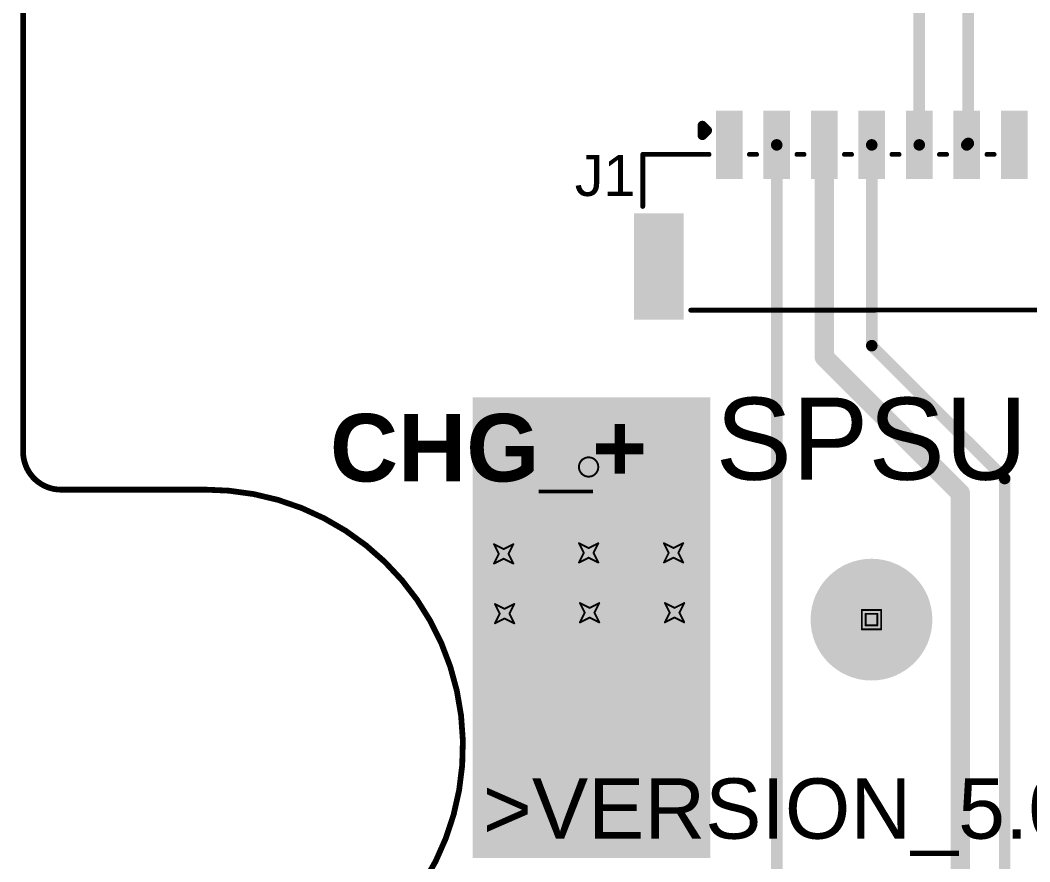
# Model space of a CAD drawing. Header units: inches. Extents: x -3 to 5381, y -57 to 5355.
# Drawn here: x -3.07 to 23.5, y -34.75 to -12.6 of the extents above; entities that cross this region are included whole.
import ezdxf

# ---------------------------------------------------------------- set-up
doc = ezdxf.new("R2010")
doc.units = ezdxf.units.IN
for name, color, linetype in [('Board_Outline', 216, 'Continuous'), ('Bottom Layer', 5, 'Continuous'), ('Bottom Paste', 16, 'Continuous'), ('Bottom Solder', 6, 'Continuous'), ('Drill Drawing', 1, 'Continuous'), ('Multi-Layer', 9, 'Continuous'), ('Pad Holes', 156, 'Continuous'), ('Top Layer', 1, 'Continuous'), ('Top Overlay', 2, 'Continuous'), ('Top Paste', 8, 'Continuous'), ('Top Solder', 216, 'Continuous'), ('Via Holes', 16, 'Continuous')]:
    doc.layers.add(name, color=color, linetype=linetype)
doc.styles.add('Arial', font='', dxfattribs={"height": 0.2})
doc.styles.add('Arial_Bold', font='', dxfattribs={"height": 0.2})
doc.styles.get('Arial').set_extended_font_data('Arial')
doc.styles.get('Arial_Bold').set_extended_font_data('Arial', bold=True)

msp = doc.modelspace()

# ---------------------------------------------------------------- hatches: boundary and pattern name
at = {"layer": 'Bottom Layer'}
for points in [[(8.839, -34.646), (15.088, -34.646), (15.088, -22.53), (8.839, -22.53)], [(10.617, -23.724), (10.617, -24.994), (11.252, -25.629), (12.522, -25.629), (13.157, -24.994), (13.157, -23.724), (12.522, -23.089), (11.252, -23.089)], [(14.964, -34.507), (8.964, -34.507), (8.964, -28.507), (14.964, -28.507)]]:
    msp.add_hatch(color=5, dxfattribs=at).paths.add_polyline_path(points)
h = msp.add_hatch(color=5, dxfattribs=at)
edge = h.paths.add_edge_path()
edge.add_arc((9.652, -26.645), 0.635, 0, 360)
h = msp.add_hatch(color=5, dxfattribs=at)
edge = h.paths.add_edge_path()
edge.add_arc((11.887, -26.619), 0.635, 0, 360)
h = msp.add_hatch(color=5, dxfattribs=at)
edge = h.paths.add_edge_path()
edge.add_arc((14.122, -26.619), 0.635, 0, 360)
h = msp.add_hatch(color=5, dxfattribs=at)
edge = h.paths.add_edge_path()
edge.add_arc((19.33, -28.376), 1.5, 0, 360)
h = msp.add_hatch(color=5, dxfattribs=at)
edge = h.paths.add_edge_path()
edge.add_arc((9.677, -28.219), 0.635, 0, 360)
h = msp.add_hatch(color=5, dxfattribs=at)
edge = h.paths.add_edge_path()
edge.add_arc((11.913, -28.194), 0.635, 0, 360)
h = msp.add_hatch(color=5, dxfattribs=at)
edge = h.paths.add_edge_path()
edge.add_arc((14.148, -28.194), 0.635, 0, 360)
at = {"layer": 'Bottom Paste'}
msp.add_hatch(color=16, dxfattribs=at).paths.add_polyline_path([(14.964, -34.507), (8.964, -34.507), (8.964, -28.507), (14.964, -28.507)])
at = {"layer": 'Bottom Solder'}
for points in [[(10.516, -23.673), (10.516, -25.044), (11.201, -25.73), (12.573, -25.73), (13.259, -25.044), (13.259, -23.673), (12.573, -22.987), (11.201, -22.987)], [(15.066, -34.609), (8.862, -34.609), (8.862, -28.406), (15.066, -28.406)]]:
    msp.add_hatch(color=6, dxfattribs=at).paths.add_polyline_path(points)
h = msp.add_hatch(color=6, dxfattribs=at)
edge = h.paths.add_edge_path()
edge.add_arc((9.652, -26.645), 0.737, 0, 360)
h = msp.add_hatch(color=6, dxfattribs=at)
edge = h.paths.add_edge_path()
edge.add_arc((11.887, -26.619), 0.737, 0, 360)
h = msp.add_hatch(color=6, dxfattribs=at)
edge = h.paths.add_edge_path()
edge.add_arc((14.122, -26.619), 0.737, 0, 360)
h = msp.add_hatch(color=6, dxfattribs=at)
edge = h.paths.add_edge_path()
edge.add_arc((19.33, -28.376), 1.602, 0, 360)
h = msp.add_hatch(color=6, dxfattribs=at)
edge = h.paths.add_edge_path()
edge.add_arc((9.677, -28.219), 0.737, 0, 360)
h = msp.add_hatch(color=6, dxfattribs=at)
edge = h.paths.add_edge_path()
edge.add_arc((11.913, -28.194), 0.737, 0, 360)
h = msp.add_hatch(color=6, dxfattribs=at)
edge = h.paths.add_edge_path()
edge.add_arc((14.148, -28.194), 0.737, 0, 360)
at = {"layer": 'Multi-Layer'}
msp.add_hatch(color=9, dxfattribs=at).paths.add_polyline_path([(10.617, -23.724), (10.617, -24.994), (11.252, -25.629), (12.522, -25.629), (13.157, -24.994), (13.157, -23.724), (12.522, -23.089), (11.252, -23.089)])
h = msp.add_hatch(color=9, dxfattribs=at)
edge = h.paths.add_edge_path()
edge.add_arc((19.33, -28.376), 1.5, 0, 360)
at = {"layer": 'Pad Holes'}
h = msp.add_hatch(color=7, dxfattribs=at)
edge = h.paths.add_edge_path()
edge.add_arc((11.887, -24.359), 0.508, 0, 360)
h = msp.add_hatch(color=7, dxfattribs=at)
edge = h.paths.add_edge_path()
edge.add_arc((19.33, -28.376), 1.5, 0, 360)
at = {"layer": 'Top Layer'}
for points in [[(15.287, -15.033), (15.887, -15.033), (15.887, -16.733), (15.287, -16.733)], [(16.537, -15.033), (17.137, -15.033), (17.137, -16.733), (16.537, -16.733)], [(17.787, -15.033), (18.387, -15.033), (18.387, -16.733), (17.787, -16.733)], [(19.037, -15.033), (19.637, -15.033), (19.637, -16.733), (19.037, -16.733)], [(20.287, -15.033), (20.887, -15.033), (20.887, -16.733), (20.287, -16.733)], [(21.537, -15.033), (22.137, -15.033), (22.137, -16.733), (21.537, -16.733)], [(22.787, -15.033), (23.387, -15.033), (23.387, -16.733), (22.787, -16.733)], [(13.132, -17.733), (14.342, -17.733), (14.342, -20.433), (13.132, -20.433)], [(8.865, -29.439), (15.062, -29.439), (15.062, -22.53), (8.865, -22.53)], [(10.617, -23.724), (10.617, -24.994), (11.252, -25.629), (12.522, -25.629), (13.157, -24.994), (13.157, -23.724), (12.522, -23.089), (11.252, -23.089)]]:
    msp.add_hatch(color=1, dxfattribs=at).paths.add_polyline_path(points)
h = msp.add_hatch(color=1, dxfattribs=at)
edge = h.paths.add_edge_path()
edge.add_arc((9.652, -26.645), 0.635, 0, 360)
h = msp.add_hatch(color=1, dxfattribs=at)
edge = h.paths.add_edge_path()
edge.add_arc((11.887, -26.619), 0.635, 0, 360)
h = msp.add_hatch(color=1, dxfattribs=at)
edge = h.paths.add_edge_path()
edge.add_arc((14.122, -26.619), 0.635, 0, 360)
h = msp.add_hatch(color=1, dxfattribs=at)
edge = h.paths.add_edge_path()
edge.add_arc((19.33, -28.376), 1.5, 0, 360)
h = msp.add_hatch(color=1, dxfattribs=at)
edge = h.paths.add_edge_path()
edge.add_arc((9.677, -28.219), 0.635, 0, 360)
h = msp.add_hatch(color=1, dxfattribs=at)
edge = h.paths.add_edge_path()
edge.add_arc((11.913, -28.194), 0.635, 0, 360)
h = msp.add_hatch(color=1, dxfattribs=at)
edge = h.paths.add_edge_path()
edge.add_arc((14.148, -28.194), 0.635, 0, 360)
at = {"layer": 'Top Paste'}
for points in [[(15.287, -15.033), (15.887, -15.033), (15.887, -16.733), (15.287, -16.733)], [(16.537, -15.033), (17.137, -15.033), (17.137, -16.733), (16.537, -16.733)], [(17.787, -15.033), (18.387, -15.033), (18.387, -16.733), (17.787, -16.733)], [(19.037, -15.033), (19.637, -15.033), (19.637, -16.733), (19.037, -16.733)], [(20.287, -15.033), (20.887, -15.033), (20.887, -16.733), (20.287, -16.733)], [(21.537, -15.033), (22.137, -15.033), (22.137, -16.733), (21.537, -16.733)], [(22.787, -15.033), (23.387, -15.033), (23.387, -16.733), (22.787, -16.733)], [(13.132, -17.733), (14.342, -17.733), (14.342, -20.433), (13.132, -20.433)]]:
    msp.add_hatch(color=8, dxfattribs=at).paths.add_polyline_path(points)
at = {"layer": 'Top Solder'}
for points in [[(15.237, -14.983), (15.937, -14.983), (15.937, -16.783), (15.237, -16.783)], [(16.487, -14.983), (17.187, -14.983), (17.187, -16.783), (16.487, -16.783)], [(17.737, -14.983), (18.437, -14.983), (18.437, -16.783), (17.737, -16.783)], [(18.987, -14.983), (19.687, -14.983), (19.687, -16.783), (18.987, -16.783)], [(20.237, -14.983), (20.937, -14.983), (20.937, -16.783), (20.237, -16.783)], [(21.487, -14.983), (22.187, -14.983), (22.187, -16.783), (21.487, -16.783)], [(22.737, -14.983), (23.437, -14.983), (23.437, -16.783), (22.737, -16.783)], [(13.082, -17.683), (14.392, -17.683), (14.392, -20.483), (13.082, -20.483)], [(10.516, -23.673), (10.516, -25.044), (11.201, -25.73), (12.573, -25.73), (13.259, -25.044), (13.259, -23.673), (12.573, -22.987), (11.201, -22.987)]]:
    msp.add_hatch(color=216, dxfattribs=at).paths.add_polyline_path(points)
h = msp.add_hatch(color=216, dxfattribs=at)
edge = h.paths.add_edge_path()
edge.add_arc((9.652, -26.645), 0.737, 0, 360)
h = msp.add_hatch(color=216, dxfattribs=at)
edge = h.paths.add_edge_path()
edge.add_arc((11.887, -26.619), 0.737, 0, 360)
h = msp.add_hatch(color=216, dxfattribs=at)
edge = h.paths.add_edge_path()
edge.add_arc((14.122, -26.619), 0.737, 0, 360)
h = msp.add_hatch(color=216, dxfattribs=at)
edge = h.paths.add_edge_path()
edge.add_arc((19.33, -28.376), 1.602, 0, 360)
h = msp.add_hatch(color=216, dxfattribs=at)
edge = h.paths.add_edge_path()
edge.add_arc((9.677, -28.219), 0.737, 0, 360)
h = msp.add_hatch(color=216, dxfattribs=at)
edge = h.paths.add_edge_path()
edge.add_arc((11.913, -28.194), 0.737, 0, 360)
h = msp.add_hatch(color=216, dxfattribs=at)
edge = h.paths.add_edge_path()
edge.add_arc((14.148, -28.194), 0.737, 0, 360)
at = {"layer": 'Via Holes'}
h = msp.add_hatch(color=7, dxfattribs=at)
edge = h.paths.add_edge_path()
edge.add_arc((9.652, -26.645), 0.356, 0, 360)
h = msp.add_hatch(color=7, dxfattribs=at)
edge = h.paths.add_edge_path()
edge.add_arc((11.887, -26.619), 0.356, 0, 360)
h = msp.add_hatch(color=7, dxfattribs=at)
edge = h.paths.add_edge_path()
edge.add_arc((14.122, -26.619), 0.356, 0, 360)
h = msp.add_hatch(color=7, dxfattribs=at)
edge = h.paths.add_edge_path()
edge.add_arc((9.677, -28.219), 0.356, 0, 360)
h = msp.add_hatch(color=7, dxfattribs=at)
edge = h.paths.add_edge_path()
edge.add_arc((11.913, -28.194), 0.356, 0, 360)
h = msp.add_hatch(color=7, dxfattribs=at)
edge = h.paths.add_edge_path()
edge.add_arc((14.148, -28.194), 0.356, 0, 360)

# ---------------------------------------------------------------- linework, layer by layer
at = {"layer": 'Board_Outline', "const_width": 0.152}
for points in [[(-2.993, -23.956), (-2.993, -0.004)], [(-1.993, -24.956), (1.83, -24.956)], [(1.83, -24.956), (2.418, -24.982)]]:
    msp.add_lwpolyline(points, dxfattribs=at)
at = {"layer": 'Board_Outline', "const_width": 0.0762}
for points in [[(-3.031, -23.956, 1), (-2.955, -23.956, 1)], [(-3.031, -23.956, 1), (-2.955, -23.956, 1)], [(-2.031, -24.956, 1), (-1.955, -24.956, 1)], [(-2.031, -24.956, 1), (-1.955, -24.956, 1)], [(1.792, -24.956, 1), (1.868, -24.956, 1)], [(1.792, -24.956, 1), (1.868, -24.956, 1)], [(2.38, -24.982, 1), (2.456, -24.982, 1)], [(2.38, -24.982, 1), (2.456, -24.982, 1)]]:
    msp.add_lwpolyline(points, format="xyb", close=True, dxfattribs=at)
at = {"layer": 'Board_Outline', "const_width": 0.152}
for points in [[(-1.993, -24.956, -0.414214), (-2.993, -23.956)], [(2.418, -24.982, -0.852847), (3.367, -38.279)]]:
    msp.add_lwpolyline(points, format="xyb", dxfattribs=at)
at = {"layer": 'Drill Drawing'}
for points, const_width in [([(12.141, -24.359, 1), (11.633, -24.359, 1)], 0.0508), ([(11.62, -24.359, 1), (11.646, -24.359, 1)], 0.0254), ([(12.129, -24.359, 1), (12.154, -24.359, 1)], 0.0254), ([(9.385, -26.391, 1), (9.411, -26.391, 1)], 0.0254), ([(9.385, -26.391, 1), (9.411, -26.391, 1)], 0.0254), ([(9.639, -26.518, 1), (9.665, -26.518, 1)], 0.0254), ([(9.639, -26.518, 1), (9.665, -26.518, 1)], 0.0254), ([(9.893, -26.391, 1), (9.919, -26.391, 1)], 0.0254), ([(9.893, -26.391, 1), (9.919, -26.391, 1)], 0.0254), ([(11.62, -26.365, 1), (11.646, -26.365, 1)], 0.0254), ([(11.62, -26.365, 1), (11.646, -26.365, 1)], 0.0254), ([(11.874, -26.492, 1), (11.9, -26.492, 1)], 0.0254), ([(11.874, -26.492, 1), (11.9, -26.492, 1)], 0.0254), ([(12.129, -26.365, 1), (12.154, -26.365, 1)], 0.0254), ([(12.129, -26.365, 1), (12.154, -26.365, 1)], 0.0254), ([(13.856, -26.365, 1), (13.881, -26.365, 1)], 0.0254), ([(13.856, -26.365, 1), (13.881, -26.365, 1)], 0.0254), ([(14.11, -26.492, 1), (14.135, -26.492, 1)], 0.0254), ([(14.11, -26.492, 1), (14.135, -26.492, 1)], 0.0254), ([(14.364, -26.365, 1), (14.389, -26.365, 1)], 0.0254), ([(14.364, -26.365, 1), (14.389, -26.365, 1)], 0.0254), ([(9.512, -26.645, 1), (9.538, -26.645, 1)], 0.0254), ([(9.512, -26.645, 1), (9.538, -26.645, 1)], 0.0254), ([(9.639, -26.772, 1), (9.665, -26.772, 1)], 0.0254), ([(9.639, -26.772, 1), (9.665, -26.772, 1)], 0.0254), ([(9.766, -26.645, 1), (9.792, -26.645, 1)], 0.0254), ([(9.766, -26.645, 1), (9.792, -26.645, 1)], 0.0254), ([(11.748, -26.619, 1), (11.773, -26.619, 1)], 0.0254), ([(11.748, -26.619, 1), (11.773, -26.619, 1)], 0.0254), ([(11.874, -26.746, 1), (11.9, -26.746, 1)], 0.0254), ([(11.874, -26.746, 1), (11.9, -26.746, 1)], 0.0254), ([(12.002, -26.619, 1), (12.027, -26.619, 1)], 0.0254), ([(12.002, -26.619, 1), (12.027, -26.619, 1)], 0.0254), ([(13.983, -26.619, 1), (14.008, -26.619, 1)], 0.0254), ([(13.983, -26.619, 1), (14.008, -26.619, 1)], 0.0254), ([(14.11, -26.746, 1), (14.135, -26.746, 1)], 0.0254), ([(14.11, -26.746, 1), (14.135, -26.746, 1)], 0.0254), ([(14.237, -26.619, 1), (14.262, -26.619, 1)], 0.0254), ([(14.237, -26.619, 1), (14.262, -26.619, 1)], 0.0254), ([(9.385, -26.899, 1), (9.411, -26.899, 1)], 0.0254), ([(9.385, -26.899, 1), (9.411, -26.899, 1)], 0.0254), ([(9.893, -26.899, 1), (9.919, -26.899, 1)], 0.0254), ([(9.893, -26.899, 1), (9.919, -26.899, 1)], 0.0254), ([(11.62, -26.873, 1), (11.646, -26.873, 1)], 0.0254), ([(11.62, -26.873, 1), (11.646, -26.873, 1)], 0.0254), ([(12.129, -26.873, 1), (12.154, -26.873, 1)], 0.0254), ([(12.129, -26.873, 1), (12.154, -26.873, 1)], 0.0254), ([(13.856, -26.873, 1), (13.881, -26.873, 1)], 0.0254), ([(13.856, -26.873, 1), (13.881, -26.873, 1)], 0.0254), ([(14.364, -26.873, 1), (14.389, -26.873, 1)], 0.0254), ([(14.364, -26.873, 1), (14.389, -26.873, 1)], 0.0254), ([(9.411, -27.965, 1), (9.436, -27.965, 1)], 0.0254), ([(9.411, -27.965, 1), (9.436, -27.965, 1)], 0.0254), ([(9.665, -28.092, 1), (9.69, -28.092, 1)], 0.0254), ([(9.665, -28.092, 1), (9.69, -28.092, 1)], 0.0254), ([(9.919, -27.965, 1), (9.944, -27.965, 1)], 0.0254), ([(9.919, -27.965, 1), (9.944, -27.965, 1)], 0.0254), ([(11.646, -27.94, 1), (11.671, -27.94, 1)], 0.0254), ([(11.646, -27.94, 1), (11.671, -27.94, 1)], 0.0254), ([(11.9, -28.067, 1), (11.925, -28.067, 1)], 0.0254), ([(11.9, -28.067, 1), (11.925, -28.067, 1)], 0.0254), ([(12.154, -27.94, 1), (12.179, -27.94, 1)], 0.0254), ([(12.154, -27.94, 1), (12.179, -27.94, 1)], 0.0254), ([(13.881, -27.94, 1), (13.906, -27.94, 1)], 0.0254), ([(13.881, -27.94, 1), (13.906, -27.94, 1)], 0.0254), ([(14.135, -28.067, 1), (14.161, -28.067, 1)], 0.0254), ([(14.135, -28.067, 1), (14.161, -28.067, 1)], 0.0254), ([(14.389, -27.94, 1), (14.415, -27.94, 1)], 0.0254), ([(14.389, -27.94, 1), (14.415, -27.94, 1)], 0.0254), ([(19.063, -28.122, 1), (19.089, -28.122, 1)], 0.0254), ([(19.063, -28.122, 1), (19.089, -28.122, 1)], 0.0254), ([(19.571, -28.122, 1), (19.597, -28.122, 1)], 0.0254), ([(19.571, -28.122, 1), (19.597, -28.122, 1)], 0.0254), ([(9.538, -28.219, 1), (9.563, -28.219, 1)], 0.0254), ([(9.538, -28.219, 1), (9.563, -28.219, 1)], 0.0254), ([(9.665, -28.346, 1), (9.69, -28.346, 1)], 0.0254), ([(9.665, -28.346, 1), (9.69, -28.346, 1)], 0.0254), ([(9.792, -28.219, 1), (9.817, -28.219, 1)], 0.0254), ([(9.792, -28.219, 1), (9.817, -28.219, 1)], 0.0254), ([(11.646, -28.448, 1), (11.671, -28.448, 1)], 0.0254), ([(11.646, -28.448, 1), (11.671, -28.448, 1)], 0.0254), ([(11.773, -28.194, 1), (11.798, -28.194, 1)], 0.0254), ([(11.773, -28.194, 1), (11.798, -28.194, 1)], 0.0254), ([(11.9, -28.321, 1), (11.925, -28.321, 1)], 0.0254), ([(11.9, -28.321, 1), (11.925, -28.321, 1)], 0.0254), ([(12.027, -28.194, 1), (12.052, -28.194, 1)], 0.0254), ([(12.027, -28.194, 1), (12.052, -28.194, 1)], 0.0254), ([(12.154, -28.448, 1), (12.179, -28.448, 1)], 0.0254), ([(12.154, -28.448, 1), (12.179, -28.448, 1)], 0.0254), ([(13.881, -28.448, 1), (13.906, -28.448, 1)], 0.0254), ([(13.881, -28.448, 1), (13.906, -28.448, 1)], 0.0254), ([(14.008, -28.194, 1), (14.034, -28.194, 1)], 0.0254), ([(14.008, -28.194, 1), (14.034, -28.194, 1)], 0.0254), ([(14.135, -28.321, 1), (14.161, -28.321, 1)], 0.0254), ([(14.135, -28.321, 1), (14.161, -28.321, 1)], 0.0254), ([(14.262, -28.194, 1), (14.287, -28.194, 1)], 0.0254), ([(14.262, -28.194, 1), (14.287, -28.194, 1)], 0.0254), ([(14.389, -28.448, 1), (14.415, -28.448, 1)], 0.0254), ([(14.389, -28.448, 1), (14.415, -28.448, 1)], 0.0254), ([(19.165, -28.224, 1), (19.19, -28.224, 1)], 0.0254), ([(19.165, -28.224, 1), (19.19, -28.224, 1)], 0.0254), ([(19.47, -28.224, 1), (19.495, -28.224, 1)], 0.0254), ([(19.47, -28.224, 1), (19.495, -28.224, 1)], 0.0254), ([(9.411, -28.473, 1), (9.436, -28.473, 1)], 0.0254), ([(9.411, -28.473, 1), (9.436, -28.473, 1)], 0.0254), ([(9.919, -28.473, 1), (9.944, -28.473, 1)], 0.0254), ([(9.919, -28.473, 1), (9.944, -28.473, 1)], 0.0254), ([(19.063, -28.63, 1), (19.089, -28.63, 1)], 0.0254), ([(19.063, -28.63, 1), (19.089, -28.63, 1)], 0.0254), ([(19.165, -28.529, 1), (19.19, -28.529, 1)], 0.0254), ([(19.165, -28.529, 1), (19.19, -28.529, 1)], 0.0254), ([(19.47, -28.529, 1), (19.495, -28.529, 1)], 0.0254), ([(19.47, -28.529, 1), (19.495, -28.529, 1)], 0.0254), ([(19.571, -28.63, 1), (19.597, -28.63, 1)], 0.0254), ([(19.571, -28.63, 1), (19.597, -28.63, 1)], 0.0254)]:
    msp.add_lwpolyline(points, format="xyb", close=True, dxfattribs=dict(at, const_width=const_width))
at = {"layer": 'Drill Drawing', "const_width": 0.0508}
for points in [[(9.398, -26.391), (9.652, -26.518)], [(9.398, -26.391), (9.525, -26.645)], [(9.652, -26.518), (9.906, -26.391)], [(9.779, -26.645), (9.906, -26.391)], [(11.633, -26.365), (11.887, -26.492)], [(11.633, -26.365), (11.76, -26.619)], [(11.887, -26.492), (12.141, -26.365)], [(12.014, -26.619), (12.141, -26.365)], [(13.868, -26.365), (14.122, -26.492)], [(13.868, -26.365), (13.995, -26.619)], [(14.122, -26.492), (14.376, -26.365)], [(14.249, -26.619), (14.376, -26.365)], [(9.398, -26.899), (9.525, -26.645)], [(9.398, -26.899), (9.652, -26.772)], [(9.652, -26.772), (9.906, -26.899)], [(9.779, -26.645), (9.906, -26.899)], [(11.633, -26.873), (11.76, -26.619)], [(11.633, -26.873), (11.887, -26.746)], [(11.887, -26.746), (12.141, -26.873)], [(12.014, -26.619), (12.141, -26.873)], [(13.868, -26.873), (13.995, -26.619)], [(13.868, -26.873), (14.122, -26.746)], [(14.122, -26.746), (14.376, -26.873)], [(14.249, -26.619), (14.376, -26.873)], [(9.423, -27.965), (9.677, -28.092)], [(9.423, -27.965), (9.55, -28.219)], [(9.677, -28.092), (9.931, -27.965)], [(9.804, -28.219), (9.931, -27.965)], [(11.659, -27.94), (11.913, -28.067)], [(11.659, -27.94), (11.786, -28.194)], [(11.913, -28.067), (12.167, -27.94)], [(12.04, -28.194), (12.167, -27.94)], [(13.894, -27.94), (14.148, -28.067)], [(13.894, -27.94), (14.021, -28.194)], [(14.148, -28.067), (14.402, -27.94)], [(14.275, -28.194), (14.402, -27.94)], [(19.076, -28.122), (19.584, -28.122)], [(19.076, -28.63), (19.076, -28.122)], [(19.584, -28.63), (19.584, -28.122)], [(9.423, -28.473), (9.55, -28.219)], [(9.423, -28.473), (9.677, -28.346)], [(9.677, -28.346), (9.931, -28.473)], [(9.804, -28.219), (9.931, -28.473)], [(11.659, -28.448), (11.786, -28.194)], [(11.659, -28.448), (11.913, -28.321)], [(11.913, -28.321), (12.167, -28.448)], [(12.04, -28.194), (12.167, -28.448)], [(13.894, -28.448), (14.021, -28.194)], [(13.894, -28.448), (14.148, -28.321)], [(14.148, -28.321), (14.402, -28.448)], [(14.275, -28.194), (14.402, -28.448)], [(19.178, -28.224), (19.483, -28.224)], [(19.178, -28.529), (19.178, -28.224)], [(19.483, -28.529), (19.483, -28.224)], [(19.076, -28.63), (19.584, -28.63)], [(19.178, -28.529), (19.483, -28.529)]]:
    msp.add_lwpolyline(points, dxfattribs=at)
at = {"layer": 'Top Layer'}
for points, const_width in [([(21.877, -15.843), (21.877, -1.71)], 0.305), ([(20.587, -15.883), (20.587, -4.788)], 0.305), ([(18.087, -21.465), (18.087, -15.883)], 0.508), ([(16.837, -35.005), (16.837, -15.883)], 0.305), ([(19.337, -21.166), (19.337, -15.883)], 0.305), ([(21.837, -15.883), (21.877, -15.843)], 0.305), ([(18.087, -21.465), (21.666, -25.044)], 0.508), ([(19.337, -21.166), (22.835, -24.663)], 0.305), ([(22.835, -39.802), (22.835, -24.663)], 0.305), ([(21.666, -40.462), (21.666, -25.044)], 0.508)]:
    msp.add_lwpolyline(points, dxfattribs=dict(at, const_width=const_width))
for points, const_width in [([(17.96, -15.883, 1), (18.214, -15.883, 1)], 0.254), ([(16.761, -15.883, 1), (16.913, -15.883, 1)], 0.152), ([(19.261, -15.883, 1), (19.413, -15.883, 1)], 0.152), ([(20.511, -15.883, 1), (20.663, -15.883, 1)], 0.152), ([(21.761, -15.883, 1), (21.913, -15.883, 1)], 0.152), ([(21.801, -15.843, 1), (21.953, -15.843, 1)], 0.152), ([(21.801, -15.843, 1), (21.953, -15.843, 1)], 0.152), ([(17.96, -21.465, 1), (18.214, -21.465, 1)], 0.254), ([(17.96, -21.465, 1), (18.214, -21.465, 1)], 0.254), ([(19.261, -21.166, 1), (19.413, -21.166, 1)], 0.152), ([(19.261, -21.166, 1), (19.413, -21.166, 1)], 0.152), ([(22.758, -24.663, 1), (22.911, -24.663, 1)], 0.152), ([(22.758, -24.663, 1), (22.911, -24.663, 1)], 0.152), ([(21.539, -25.044, 1), (21.793, -25.044, 1)], 0.254), ([(21.539, -25.044, 1), (21.793, -25.044, 1)], 0.254)]:
    msp.add_lwpolyline(points, format="xyb", close=True, dxfattribs=dict(at, const_width=const_width))
at = {"layer": 'Top Overlay'}
for points, const_width in [([(14.88, -15.629), (14.88, -15.375)], 0.254), ([(14.88, -15.375), (15.007, -15.502)], 0.254), ([(14.88, -15.629), (15.007, -15.502)], 0.254), ([(13.312, -16.133), (15.056, -16.133)], 0.127), ([(13.312, -17.502), (13.312, -16.133)], 0.127), ([(16.118, -16.133), (16.306, -16.133)], 0.127), ([(17.368, -16.133), (17.556, -16.133)], 0.127), ([(18.618, -16.133), (18.806, -16.133)], 0.127), ([(19.868, -16.133), (20.056, -16.133)], 0.127), ([(21.118, -16.133), (21.306, -16.133)], 0.127), ([(22.368, -16.133), (22.556, -16.133)], 0.127), ([(14.573, -20.233), (24.07, -20.227)], 0.127)]:
    msp.add_lwpolyline(points, dxfattribs=dict(at, const_width=const_width))
for points, const_width in [([(14.817, -15.375, 1), (14.944, -15.375, 1)], 0.127), ([(14.817, -15.375, 1), (14.944, -15.375, 1)], 0.127), ([(14.944, -15.502, 1), (15.071, -15.502, 1)], 0.127), ([(14.944, -15.502, 1), (15.071, -15.502, 1)], 0.127), ([(14.817, -15.629, 1), (14.944, -15.629, 1)], 0.127), ([(14.817, -15.629, 1), (14.944, -15.629, 1)], 0.127), ([(13.28, -16.133, 1), (13.344, -16.133, 1)], 0.0637), ([(13.28, -16.133, 1), (13.344, -16.133, 1)], 0.0637), ([(15.024, -16.133, 1), (15.088, -16.133, 1)], 0.0637), ([(16.086, -16.133, 1), (16.15, -16.133, 1)], 0.0637), ([(16.274, -16.133, 1), (16.338, -16.133, 1)], 0.0637), ([(17.336, -16.133, 1), (17.4, -16.133, 1)], 0.0637), ([(17.524, -16.133, 1), (17.588, -16.133, 1)], 0.0637), ([(18.586, -16.133, 1), (18.65, -16.133, 1)], 0.0637), ([(18.774, -16.133, 1), (18.838, -16.133, 1)], 0.0637), ([(19.836, -16.133, 1), (19.9, -16.133, 1)], 0.0637), ([(20.024, -16.133, 1), (20.088, -16.133, 1)], 0.0637), ([(21.086, -16.133, 1), (21.15, -16.133, 1)], 0.0637), ([(21.274, -16.133, 1), (21.338, -16.133, 1)], 0.0637), ([(22.336, -16.133, 1), (22.4, -16.133, 1)], 0.0637), ([(22.524, -16.133, 1), (22.588, -16.133, 1)], 0.0637), ([(13.28, -17.502, 1), (13.344, -17.502, 1)], 0.0637), ([(14.541, -20.233, 1), (14.605, -20.233, 1)], 0.0637)]:
    msp.add_lwpolyline(points, format="xyb", close=True, dxfattribs=dict(at, const_width=const_width))

# ---------------------------------------------------------------- texts
for s, height, style, p in [('J1', 1.0795, 'Arial', (11.523, -17.227)), ('SPSU', 2.159, 'Arial', (15.226, -24.693)), ('CHG_+', 1.778, 'Arial_Bold', (5.08, -24.74)), ('>VERSION_5.0.0', 1.5875, 'Arial', (9.1, -34.141))]:
    msp.add_text(s, height=height, dxfattribs=dict(at, style=style)).set_placement(p)

doc.saveas('drawing.dxf')
